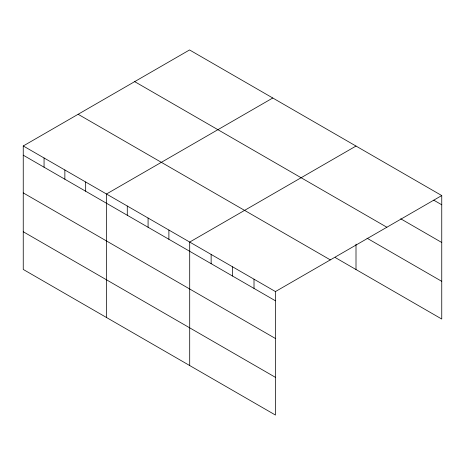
<?xml version="1.0" encoding="UTF-8"?>
<svg xmlns="http://www.w3.org/2000/svg" width="465" height="465" viewBox="0 0 465 465"><rect width="100%" height="100%" fill="white"/><g stroke="black" fill="none" stroke-linecap="round" stroke-linejoin="round"><path stroke-width="0.7" d="M23.25 145.964L275.449 291.567L275.449 415.053L23.25 269.444L23.25 145.964L189.551 49.947L441.75 195.556L441.75 319.037L335.195 257.517M272.781 97.999L106.473 194.015L106.473 317.496M356.004 146.051L189.703 242.062L189.703 365.548M275.449 291.567L441.75 195.556M433.787 200.188L441.75 204.786M400.714 218.794L441.75 242.486M134.676 81.637L386.868 227.24M367.03 238.196L441.75 281.337M78.132 114.28L330.324 259.883M23.25 155.194L275.449 300.803M23.25 192.899L275.449 338.503M23.25 231.744L275.449 377.348M356.004 244.154L356.004 269.531M254.012 279.192L254.012 288.422M232.576 266.817L232.576 276.047M211.139 254.436L211.139 263.672M168.894 230.047L168.894 239.283M148.085 218.039L148.085 227.269M127.282 206.024L127.282 215.26M85.67 182.001L85.67 191.231M64.862 169.987L64.862 179.223M44.059 157.978L44.059 167.208"/></g></svg>
